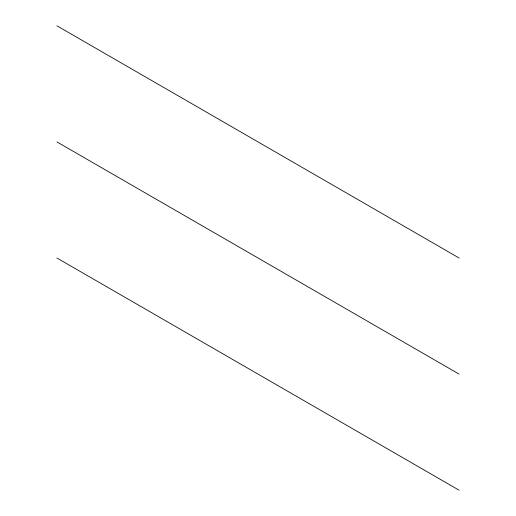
<?xml version="1.0" encoding="UTF-8"?>
<svg xmlns="http://www.w3.org/2000/svg" width="516" height="516" viewBox="0 0 516 516"><rect width="100%" height="100%" fill="white"/><g stroke="black" fill="none" stroke-linecap="round" stroke-linejoin="round"><path stroke-width="0.77" d="M56.908 25.8L459.092 258M56.908 141.9L459.092 374.1M56.908 258L459.092 490.2"/></g></svg>
